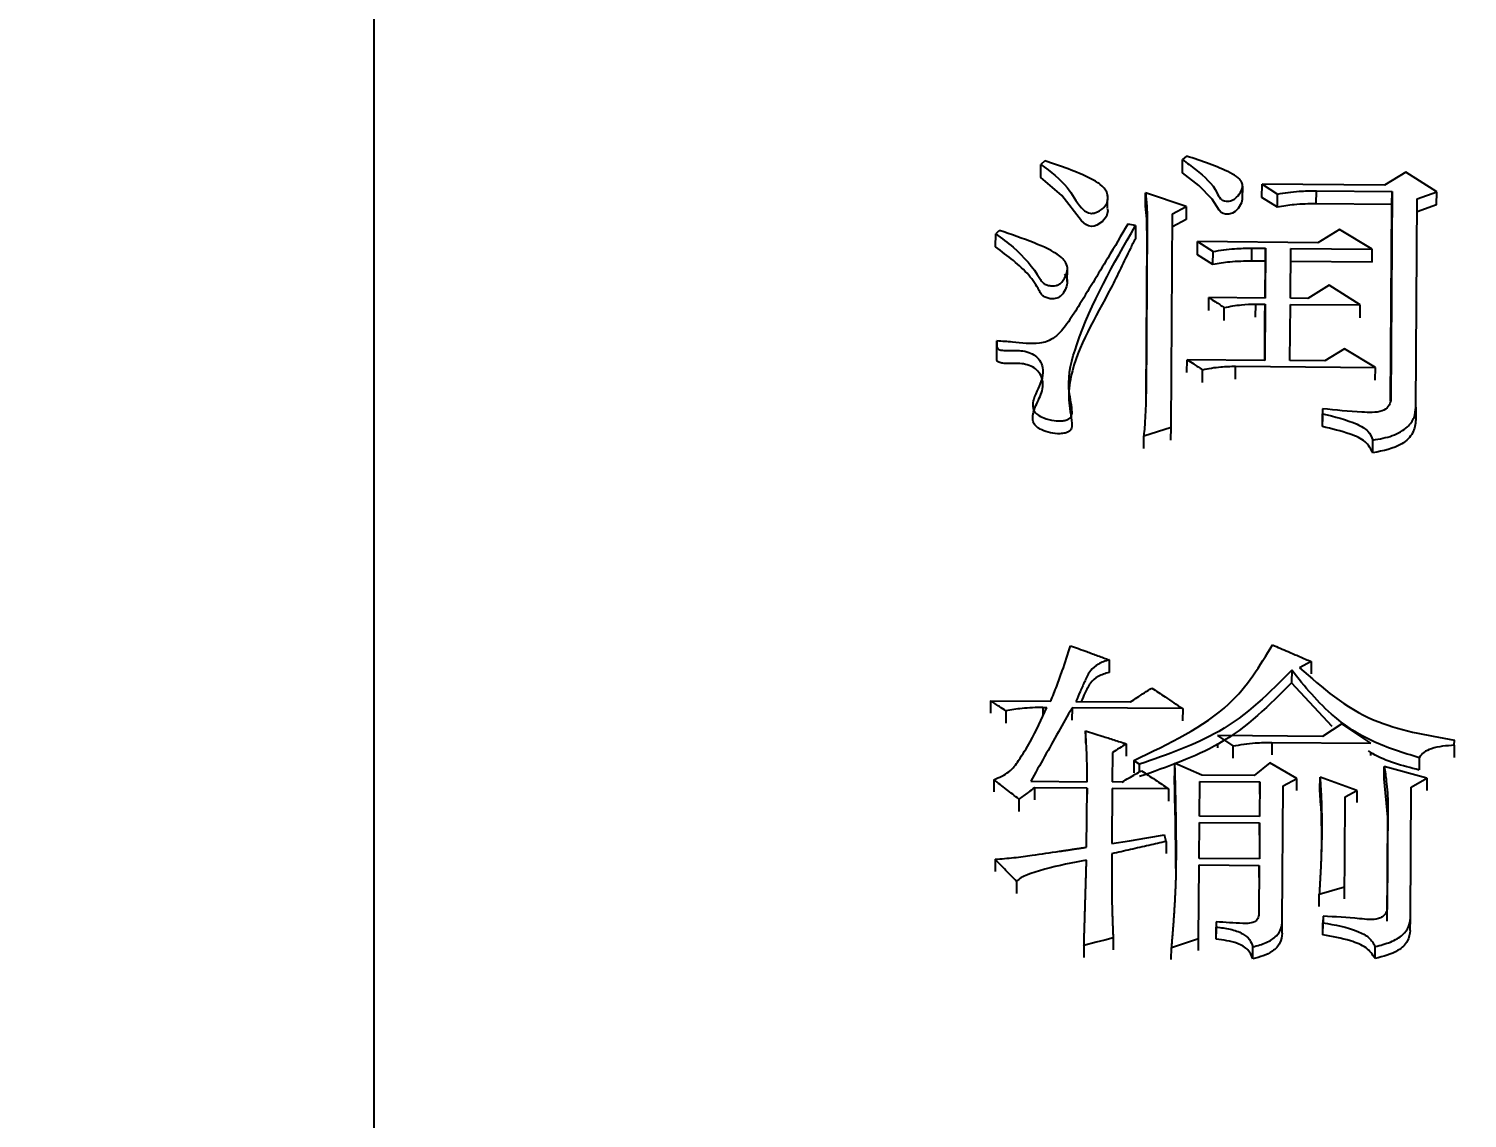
# Model space of a CAD drawing. Header units: millimetres. Extents: x 1726 to 4771, y 590 to 2743.
# Drawn here: x 2452.31 to 2460.33, y 2315.47 to 2321.54 of the extents above; entities that cross this region are included whole.
import ezdxf

# ---------------------------------------------------------------- set-up
doc = ezdxf.new("R2010")
doc.units = ezdxf.units.MM
doc.layers.add('AM_5', color=3, linetype='Continuous', lineweight=25)
doc.styles.add('SLDTEXTSTYLE1', font='txt.shx', dxfattribs={"width": 0.7, "bigfont": 'gbcbig.shx'})
doc.dimstyles.new('SLDDIMSTYLE12$0', dxfattribs={"dimtxt": 12, "dimasz": 10, "dimexe": 0, "dimexo": 0.0625, "dimgap": 0.875, "dimtad": 1, "dimdec": 1, "dimlfac": 1.8, "dimrnd": 1e-09, "dimzin": 12, "dimdsep": 46, "dimtxsty": 'SLDTEXTSTYLE1', "dimcen": 0.09, "dimdle": 8.16, "dimclrd": 3, "dimclre": 3, "dimadec": 0, "dimazin": 3, "dimtfac": 1, "dimtdec": 1, "dimtofl": 0, "dimtmove": 0, "dimatfit": 3, "dimfxl": 0, "dimfrac": 2, "dimtolj": 1, "dimlwd": 5, "dimlwe": 5, "dimarcsym": 0})

# ---------------------------------------------------------------- blocks, each defined once
blk = doc.blocks.new('*D50')
at = {"layer": 'AM_5', "color": 3, "lineweight": 5, "transparency": 16777216}
blk.add_line((2709.5179, 2483.6796), (2315.1182, 2483.6796), dxfattribs=at)
at = {"layer": 'AM_5', "color": 3, "linetype": 'Continuous', "lineweight": 5, "transparency": 16777216}
for p, q in [((2315.1182, 2473.6796), (2315.1182, 2159.8939)), ((2721.1936, 2149.8939), (2315.1182, 2149.8939))]:
    blk.add_line(p, q, dxfattribs=at)
at = {"layer": 'AM_5', "color": 3, "transparency": 16777216}
for points in [[(2313.4515, 2473.6796), (2316.7848, 2473.6796), (2315.1182, 2483.6796)], [(2313.4515, 2159.8939), (2316.7848, 2159.8939), (2315.1182, 2149.8939)]]:
    blk.add_solid(points, dxfattribs=at)
at = {"layer": 'Defpoints', "color": 0, "transparency": 16777216}
for p in [(2709.5804, 2483.6796), (2315.1182, 2149.8939), (2721.2561, 2149.8939)]:
    blk.add_point(p, dxfattribs=at)
at = {"layer": 'AM_5', "color": 0, "transparency": 16777216, "insert": (2300.5289, 2316.7867), "char_height": 12, "attachment_point": 5, "rotation": 90, "style": 'SLDTEXTSTYLE1'}
blk.add_mtext('\\A1;{\\H2.28571x;335}', dxfattribs=at)

msp = doc.modelspace()

# ---------------------------------------------------------------- linework, layer by layer
at = {"color": 7, "linetype": 'Continuous', "lineweight": 25}
for p, q in [((2454.2371, 2279.2009), (2454.2371, 2338.3168)), ((2457.9495, 2320.7093), (2457.9502, 2320.7824)), ((2457.972, 2320.8022), (2457.9502, 2320.7824)), ((2458.7394, 2320.7361), (2458.7401, 2320.8092)), ((2459.9836, 2320.7387), (2459.8641, 2320.6661)), ((2460.156, 2320.6302), (2459.9836, 2320.7387)), ((2458.3223, 2320.605), (2458.3223, 2320.6134)), ((2458.5326, 2320.5507), (2458.5333, 2320.6236)), ((2458.76, 2320.5479), (2458.5333, 2320.6236)), ((2459.0741, 2320.5871), (2459.0748, 2320.6606)), ((2459.182, 2320.5988), (2459.1827, 2320.6718)), ((2459.1827, 2320.6718), (2459.2689, 2320.6174)), ((2459.8641, 2320.6661), (2459.1827, 2320.6718)), ((2459.2682, 2320.5446), (2459.2689, 2320.6174)), ((2459.4846, 2320.5628), (2459.4853, 2320.6357)), ((2459.4853, 2320.6357), (2459.9072, 2320.6322)), ((2459.9072, 2320.6322), (2459.8993, 2319.4664)), ((2459.9065, 2320.5593), (2459.9072, 2320.6322)), ((2460.0475, 2320.5909), (2460.156, 2320.6302)), ((2460.1553, 2320.5573), (2460.156, 2320.6302)), ((2458.3216, 2320.5406), (2458.3221, 2320.5871)), ((2458.684, 2320.5082), (2458.76, 2320.5479)), ((2458.76, 2320.5479), (2458.7593, 2320.4751)), ((2459.2682, 2320.5446), (2459.182, 2320.5988)), ((2459.9065, 2320.5593), (2459.4846, 2320.5628)), ((2459.8991, 2319.4659), (2459.9065, 2320.5593)), ((2460.0397, 2319.4309), (2460.0475, 2320.5909)), ((2460.1553, 2320.5573), (2460.0468, 2320.518)), ((2458.478, 2320.4427), (2458.4348, 2320.4498)), ((2458.6759, 2319.3186), (2458.684, 2320.5082)), ((2458.7593, 2320.4751), (2458.6833, 2320.4355)), ((2457.6982, 2320.3228), (2457.6989, 2320.3954)), ((2458.478, 2320.4427), (2458.4773, 2320.37)), ((2458.5428, 2320.4354), (2458.5366, 2319.512)), ((2458.5421, 2320.3628), (2458.5428, 2320.4354)), ((2459.6137, 2320.4198), (2459.4942, 2320.3467)), ((2459.7968, 2320.3105), (2459.6137, 2320.4198)), ((2458.5363, 2319.4996), (2458.5421, 2320.3628)), ((2458.8228, 2320.2797), (2458.8235, 2320.3523)), ((2458.8235, 2320.3523), (2458.9097, 2320.2976)), ((2459.4942, 2320.3467), (2458.8235, 2320.3523)), ((2458.909, 2320.2251), (2458.9097, 2320.2976)), ((2459.1255, 2320.2436), (2459.1262, 2320.316)), ((2459.1262, 2320.316), (2459.2019, 2320.3154)), ((2459.2019, 2320.3154), (2459.2, 2320.0381)), ((2459.2012, 2320.2429), (2459.2019, 2320.3154)), ((2459.3406, 2320.037), (2459.3425, 2320.3142)), ((2459.3425, 2320.3142), (2459.7968, 2320.3105)), ((2459.7961, 2320.238), (2459.7968, 2320.3105)), ((2458.909, 2320.2251), (2458.8228, 2320.2797)), ((2459.2012, 2320.2429), (2459.1255, 2320.2436)), ((2459.1998, 2320.0381), (2459.2012, 2320.2429)), ((2459.7961, 2320.238), (2459.3418, 2320.2418)), ((2458.0977, 2320.1306), (2458.0984, 2320.2033)), ((2459.5575, 2320.1097), (2459.438, 2320.0362)), ((2459.7298, 2319.9998), (2459.5575, 2320.1097)), ((2458.8856, 2319.9687), (2458.8863, 2320.0408)), ((2459.2, 2320.0381), (2458.8863, 2320.0408)), ((2458.9718, 2319.9137), (2458.9725, 2319.9858)), ((2459.1457, 2320.0047), (2459.145, 2319.9326)), ((2459.1457, 2320.0047), (2459.1998, 2320.0042)), ((2459.1998, 2320.0042), (2459.1977, 2319.6911)), ((2459.1991, 2319.9322), (2459.1998, 2320.0042)), ((2459.3383, 2319.69), (2459.3404, 2320.0031)), ((2459.3404, 2320.0031), (2459.7298, 2319.9998)), ((2459.438, 2320.0362), (2459.3406, 2320.037)), ((2459.7291, 2319.9278), (2459.7298, 2319.9998)), ((2459.1975, 2319.6912), (2459.1991, 2319.9321)), ((2457.7047, 2319.7001), (2457.7054, 2319.7718)), ((2459.6416, 2319.7557), (2459.533, 2319.6884)), ((2459.814, 2319.6519), (2459.6416, 2319.7557)), ((2458.7643, 2319.6232), (2458.765, 2319.6947)), ((2459.1977, 2319.6911), (2458.765, 2319.6947)), ((2459.0345, 2319.5867), (2459.0352, 2319.6584)), ((2459.0352, 2319.6584), (2459.814, 2319.6519)), ((2459.533, 2319.6884), (2459.3383, 2319.69)), ((2459.8133, 2319.5803), (2459.814, 2319.6519)), ((2458.8505, 2319.5679), (2458.8511, 2319.6394)), ((2459.5203, 2319.4215), (2459.5197, 2319.3503)), ((2459.5203, 2319.4215), (2459.5202, 2319.3941)), ((2460.0397, 2319.4309), (2460.039, 2319.3597)), ((2459.5195, 2319.3228), (2459.5202, 2319.3941)), ((2458.5234, 2319.2008), (2458.5241, 2319.2718)), ((2458.5241, 2319.2718), (2458.6759, 2319.3186)), ((2458.6752, 2319.2476), (2458.6759, 2319.3186)), ((2459.7997, 2319.1763), (2459.8004, 2319.2474)), ((2458.3316, 2318.0232), (2458.331, 2317.9537)), ((2459.3481, 2317.9654), (2459.3474, 2317.8963)), ((2459.4566, 2318.0138), (2459.3915, 2317.9792)), ((2459.4566, 2318.0138), (2459.4559, 2317.9446)), ((2459.5729, 2317.6517), (2459.3474, 2317.896)), ((2457.6702, 2317.7959), (2457.6695, 2317.727)), ((2457.6702, 2317.7959), (2458.0055, 2317.7931)), ((2457.7563, 2317.7386), (2457.7557, 2317.6698)), ((2457.962, 2317.7581), (2457.9616, 2317.7125)), ((2457.962, 2317.7581), (2457.9836, 2317.7579)), ((2458.1243, 2317.7568), (2458.1236, 2317.6879)), ((2458.7408, 2317.7516), (2458.1243, 2317.7568)), ((2458.1461, 2317.7919), (2458.449, 2317.7894)), ((2458.7408, 2317.7516), (2458.7401, 2317.6828)), ((2459.6273, 2317.6664), (2459.5186, 2317.5965)), ((2459.7888, 2317.5587), (2459.6273, 2317.6664)), ((2458.1991, 2317.6287), (2458.1984, 2317.56)), ((2458.9345, 2317.6013), (2459.0206, 2317.5438)), ((2459.5186, 2317.5965), (2458.9345, 2317.6013)), ((2459.2371, 2317.5633), (2459.2365, 2317.4948)), ((2459.2371, 2317.5633), (2459.7888, 2317.5587)), ((2460.2539, 2317.5478), (2460.2541, 2317.5762)), ((2458.3497, 2317.5068), (2458.3486, 2317.3432)), ((2458.4258, 2317.5559), (2458.4251, 2317.4873)), ((2458.934, 2317.553), (2458.9338, 2317.5327)), ((2459.0206, 2317.5438), (2459.02, 2317.4753)), ((2459.7881, 2317.4902), (2459.7883, 2317.508)), ((2460.2539, 2317.5478), (2460.2532, 2317.4792)), ((2458.4684, 2317.4632), (2458.5007, 2317.4416)), ((2458.5003, 2317.3996), (2458.5007, 2317.4416)), ((2458.6954, 2317.4471), (2458.6948, 2317.3787)), ((2458.8464, 2317.3818), (2458.6954, 2317.4471)), ((2459.2255, 2317.4498), (2459.1385, 2317.3794)), ((2459.3764, 2317.3632), (2459.2255, 2317.4498)), ((2459.863, 2317.3619), (2459.8636, 2317.4303)), ((2460.1012, 2317.3643), (2459.8636, 2317.4303)), ((2460.0587, 2317.4784), (2460.058, 2317.41)), ((2457.6888, 2317.3558), (2457.6882, 2317.2875)), ((2457.8943, 2317.347), (2458.2079, 2317.3444)), ((2458.4026, 2317.3428), (2458.3486, 2317.3432)), ((2458.834, 2317.1537), (2458.8354, 2317.3463)), ((2458.8354, 2317.3463), (2459.1707, 2317.3435)), ((2459.1385, 2317.3794), (2458.8464, 2317.3818)), ((2459.1707, 2317.3435), (2459.1694, 2317.1509)), ((2459.17, 2317.2753), (2459.1707, 2317.3435)), ((2459.2951, 2316.5684), (2459.3004, 2317.3211)), ((2459.3004, 2317.3211), (2459.3764, 2317.3632)), ((2459.3757, 2317.2949), (2459.3764, 2317.3632)), ((2459.5055, 2317.3006), (2459.5062, 2317.3692)), ((2459.7112, 2317.2963), (2459.5062, 2317.3692)), ((2459.8831, 2317.1479), (2459.8629, 2317.3615)), ((2460.0143, 2317.3151), (2460.1012, 2317.3643)), ((2460.1012, 2317.3643), (2460.1005, 2317.296)), ((2457.8287, 2317.2478), (2457.828, 2317.1796)), ((2457.9156, 2317.3112), (2457.915, 2317.243)), ((2458.2077, 2317.3088), (2457.9156, 2317.3112)), ((2458.2054, 2316.9801), (2458.2077, 2317.3088)), ((2458.2077, 2317.3088), (2458.207, 2317.2406)), ((2458.3483, 2317.3076), (2458.3462, 2317.0004)), ((2458.662, 2317.305), (2458.3483, 2317.3076)), ((2458.662, 2317.305), (2458.6613, 2317.2368)), ((2459.51, 2317.2111), (2459.5055, 2317.3006)), ((2459.6461, 2317.2612), (2459.7112, 2317.2963)), ((2459.7112, 2317.2963), (2459.7106, 2317.2281)), ((2460.0092, 2316.5841), (2460.0143, 2317.3151)), ((2459.8838, 2317.2164), (2459.8797, 2316.6356)), ((2459.8831, 2317.1483), (2459.8838, 2317.2164)), ((2458.8324, 2316.9175), (2458.8338, 2317.118)), ((2458.8338, 2317.118), (2459.1691, 2317.1152)), ((2459.1694, 2317.1509), (2458.834, 2317.1537)), ((2459.1691, 2317.1152), (2459.1677, 2316.9147)), ((2459.1684, 2317.0473), (2459.1691, 2317.1152)), ((2459.8791, 2316.5679), (2459.8831, 2317.1479)), ((2458.6492, 2317.0122), (2458.6386, 2317.0481)), ((2458.6492, 2317.0122), (2458.6485, 2316.9444)), ((2457.6965, 2316.9126), (2457.6959, 2316.8449)), ((2458.8293, 2316.4712), (2458.8321, 2316.8816)), ((2458.8321, 2316.8816), (2459.1675, 2316.8789)), ((2459.1677, 2316.9147), (2458.8324, 2316.9175)), ((2459.1675, 2316.8789), (2459.1656, 2316.6128)), ((2459.1668, 2316.8112), (2459.1675, 2316.8789)), ((2457.8147, 2316.7896), (2457.814, 2316.722)), ((2459.5017, 2316.718), (2459.6426, 2316.76)), ((2459.6419, 2316.6925), (2459.6426, 2316.76)), ((2459.501, 2316.6505), (2459.5017, 2316.718)), ((2458.9264, 2316.4678), (2458.9271, 2316.5354)), ((2458.9273, 2316.5643), (2458.9266, 2316.497)), ((2458.9273, 2316.5643), (2458.9271, 2316.5354)), ((2459.2945, 2316.5012), (2459.2951, 2316.5684)), ((2459.5216, 2316.4917), (2459.5222, 2316.5593)), ((2459.5225, 2316.5954), (2459.5218, 2316.5281)), ((2459.5225, 2316.5954), (2459.5222, 2316.5593)), ((2460.0085, 2316.5168), (2460.0092, 2316.5841)), ((2458.3533, 2316.4752), (2458.3527, 2316.4081)), ((2458.6775, 2316.4219), (2458.8293, 2316.4712)), ((2458.8286, 2316.4041), (2458.8293, 2316.4712)), ((2458.1908, 2316.4332), (2458.1901, 2316.3661)), ((2458.6768, 2316.3548), (2458.6775, 2316.4219)), ((2459.1312, 2316.3579), (2459.1319, 2316.4253)), ((2459.8127, 2316.3595), (2459.8134, 2316.4269))]:
    msp.add_line(p, q, dxfattribs=at)
at = {"color": 7, "linetype": 'Continuous', "lineweight": 25, "flags": 128}
for points in [[(2458.7619, 2320.829), (2458.751, 2320.8191), (2458.7401, 2320.8092)], [(2458.32, 2320.5395), (2458.3234, 2320.5234), (2458.3165, 2320.4924), (2458.2941, 2320.464), (2458.2616, 2320.4436), (2458.247, 2320.4389), (2458.2322, 2320.4373), (2458.2159, 2320.4402), (2458.2007, 2320.4471), (2458.1765, 2320.4677), (2458.0683, 2320.6097), (2457.9495, 2320.7093), (2457.9495, 2320.7093)], [(2459.0727, 2320.5873), (2459.0691, 2320.5692), (2459.0488, 2320.5368), (2459.0329, 2320.5199), (2459.0174, 2320.5106), (2458.9979, 2320.5057), (2458.9788, 2320.5058), (2458.9653, 2320.509), (2458.9543, 2320.5153), (2458.9436, 2320.5276), (2458.9054, 2320.5882), (2458.83, 2320.6652), (2458.7394, 2320.7361), (2458.7394, 2320.7361)], [(2457.7206, 2320.4154), (2457.7151, 2320.4103), (2457.707, 2320.4028), (2457.6989, 2320.3954)], [(2457.7049, 2319.7273), (2457.7051, 2319.7539), (2457.7056, 2319.7991)], [(2458.4684, 2317.4632), (2458.4681, 2317.4327), (2458.4679, 2317.4136), (2458.4677, 2317.3948)], [(2458.3462, 2317.0004), (2458.4437, 2317.0163), (2458.5411, 2317.0322), (2458.6386, 2317.0481)], [(2458.3533, 2316.4752), (2458.3062, 2316.463), (2458.2591, 2316.4508), (2458.1908, 2316.4332)]]:
    msp.add_lwpolyline(points, dxfattribs=at)
at = {"color": 7, "linetype": 'Continuous', "lineweight": 25}
for points, knots in [([(2457.9502, 2320.7824), (2458.005, 2320.7418), (2458.102, 2320.6701), (2458.1479, 2320.5676), (2458.1954, 2320.5223), (2458.2157, 2320.5125), (2458.2337, 2320.509), (2458.2529, 2320.5121), (2458.2744, 2320.5213), (2458.2988, 2320.5382), (2458.3199, 2320.5643), (2458.3262, 2320.5966), (2458.3189, 2320.6345), (2458.2832, 2320.6732), (2458.1701, 2320.7368), (2458.0599, 2320.7732), (2457.972, 2320.8022)], [0, 0, 0, 0, 0.207529, 0.367372, 0.400836, 0.41667, 0.431354, 0.448141, 0.466694, 0.497248, 0.538464, 0.578549, 0.619959, 0.682145, 0.746849, 1, 1, 1, 1]), ([(2458.7401, 2320.8092), (2458.7645, 2320.7908), (2458.8381, 2320.7352), (2458.9193, 2320.664), (2458.9423, 2320.5982), (2458.9608, 2320.5834), (2458.9747, 2320.5787), (2458.9908, 2320.5774), (2459.0083, 2320.5796), (2459.0266, 2320.5864), (2459.0491, 2320.6057), (2459.065, 2320.6308), (2459.0773, 2320.6593), (2459.0708, 2320.6843), (2459.0487, 2320.712), (2458.9855, 2320.7474), (2458.8886, 2320.7876), (2458.8043, 2320.8152), (2458.7619, 2320.829)], [0, 0, 0, 0, 0.109185, 0.329159, 0.383764, 0.397994, 0.412315, 0.428913, 0.44575, 0.465116, 0.490353, 0.552222, 0.585254, 0.61868, 0.660425, 0.720614, 0.859403, 1, 1, 1, 1]), ([(2458.5333, 2320.6236), (2458.5365, 2320.5969), (2458.5417, 2320.5523), (2458.5425, 2320.4895), (2458.5427, 2320.4535), (2458.5428, 2320.4354)], [0, 0, 0, 0, 0.426865, 0.713404, 1, 1, 1, 1]), ([(2459.2689, 2320.6174), (2459.3087, 2320.6238), (2459.3799, 2320.6351), (2459.453, 2320.6356), (2459.4853, 2320.6357)], [0, 0, 0, 0, 0.558835, 1, 1, 1, 1]), ([(2458.5421, 2320.3628), (2458.5421, 2320.3762), (2458.5418, 2320.4143), (2458.5415, 2320.477), (2458.5356, 2320.5261), (2458.5326, 2320.5507)], [0, 0, 0, 0, 0.213578, 0.606407, 1, 1, 1, 1]), ([(2459.4846, 2320.5628), (2459.4435, 2320.5624), (2459.3703, 2320.5616), (2459.2993, 2320.5497), (2459.2682, 2320.5446)], [0, 0, 0, 0, 0.561085, 1, 1, 1, 1]), ([(2458.4348, 2320.4498), (2458.3979, 2320.3868), (2458.308, 2320.2332), (2458.1941, 2320.0479), (2458.1012, 2319.8986), (2458.0467, 2319.8308), (2457.9893, 2319.795), (2457.9081, 2319.7788), (2457.8133, 2319.7926), (2457.7346, 2319.7973), (2457.7056, 2319.7991)], [0, 0, 0, 0, 0.221772, 0.540825, 0.653503, 0.748944, 0.789647, 0.822549, 0.93445, 1, 1, 1, 1]), ([(2457.6989, 2320.3954), (2457.7322, 2320.3712), (2457.8331, 2320.2981), (2457.9119, 2320.2033), (2457.9551, 2320.1289), (2457.9724, 2320.1156), (2457.9937, 2320.1078), (2458.0155, 2320.1051), (2458.0357, 2320.1072), (2458.0534, 2320.1145), (2458.0768, 2320.1352), (2458.0934, 2320.1675), (2458.1015, 2320.2073), (2458.0881, 2320.2426), (2458.0325, 2320.296), (2457.9023, 2320.3514), (2457.7849, 2320.3928), (2457.7206, 2320.4154)], [0, 0, 0, 0, 0.118687, 0.359196, 0.382949, 0.402078, 0.421221, 0.441113, 0.455768, 0.470499, 0.490908, 0.548405, 0.590663, 0.633125, 0.674263, 0.821869, 1, 1, 1, 1]), ([(2458.4773, 2320.37), (2458.4679, 2320.3517), (2458.4211, 2320.2599), (2458.3034, 2320.0045), (2458.1302, 2319.7324), (2458.0983, 2319.4705), (2458.1224, 2319.3759), (2458.1243, 2319.3186), (2458.1164, 2319.3021), (2458.104, 2319.2922), (2458.0834, 2319.2848), (2458.0492, 2319.2813), (2458.0033, 2319.2864), (2457.959, 2319.3003), (2457.9255, 2319.3202), (2457.9069, 2319.345), (2457.9017, 2319.39), (2457.9281, 2319.4524), (2457.9626, 2319.5201), (2457.9627, 2319.5812), (2457.9446, 2319.6219), (2457.9144, 2319.6508), (2457.8764, 2319.6678), (2457.8315, 2319.6754), (2457.7923, 2319.6744), (2457.7588, 2319.6737), (2457.7373, 2319.6746), (2457.7219, 2319.6779), (2457.7126, 2319.6822), (2457.7066, 2319.6884), (2457.7047, 2319.6947), (2457.7047, 2319.6986), (2457.7047, 2319.7)], [0, 0, 0, 0, 0.033509, 0.167495, 0.460572, 0.533975, 0.607467, 0.62244, 0.629349, 0.63632, 0.644144, 0.656215, 0.676583, 0.698156, 0.712672, 0.727345, 0.74395, 0.787231, 0.835835, 0.865096, 0.888822, 0.906543, 0.924342, 0.940793, 0.960202, 0.97046, 0.980426, 0.985388, 0.989354, 0.993351, 0.997673, 1, 1, 1, 1]), ([(2457.7054, 2319.7718), (2457.7055, 2319.7686), (2457.7057, 2319.7634), (2457.7103, 2319.7565), (2457.7178, 2319.7515), (2457.7344, 2319.7464), (2457.7762, 2319.7447), (2457.8284, 2319.7488), (2457.8839, 2319.7376), (2457.92, 2319.7188), (2457.948, 2319.6893), (2457.9652, 2319.6462), (2457.9593, 2319.5705), (2457.9143, 2319.503), (2457.9032, 2319.4404), (2457.911, 2319.41), (2457.9322, 2319.3866), (2457.9712, 2319.3667), (2458.018, 2319.3551), (2458.0609, 2319.3531), (2458.0886, 2319.3573), (2458.106, 2319.3644), (2458.1169, 2319.3735), (2458.1251, 2319.3895), (2458.1232, 2319.4442), (2458.0897, 2319.5752), (2458.1876, 2319.9349), (2458.3543, 2320.2264), (2458.478, 2320.4427)], [0, 0, 0, 0, 0.005261, 0.008837, 0.012422, 0.017277, 0.029828, 0.061172, 0.078769, 0.096459, 0.112862, 0.137643, 0.170618, 0.238675, 0.261666, 0.275651, 0.289759, 0.306991, 0.331345, 0.347224, 0.357105, 0.364402, 0.370592, 0.376767, 0.392657, 0.46137, 0.600195, 1, 1, 1, 1]), ([(2458.0823, 2320.1726), (2458.0887, 2320.1611), (2458.1011, 2320.1385), (2458.0946, 2320.1011), (2458.0802, 2320.0719), (2458.0633, 2320.0508), (2458.048, 2320.0397), (2458.0312, 2320.0343), (2458.012, 2320.0331), (2457.9907, 2320.0362), (2457.9695, 2320.0445), (2457.9518, 2320.0596), (2457.9299, 2320.1022), (2457.886, 2320.169), (2457.7987, 2320.2485), (2457.7319, 2320.2979), (2457.6982, 2320.3228)], [0, 0, 0, 0, 0.068046, 0.133165, 0.204973, 0.240472, 0.267586, 0.28917, 0.310681, 0.3411, 0.371789, 0.402682, 0.446748, 0.622548, 0.809752, 1, 1, 1, 1]), ([(2458.9097, 2320.2976), (2458.9495, 2320.304), (2459.0207, 2320.3154), (2459.0939, 2320.3158), (2459.1262, 2320.316)], [0, 0, 0, 0, 0.558836, 1, 1, 1, 1]), ([(2459.1255, 2320.2436), (2459.0844, 2320.2431), (2459.0112, 2320.2423), (2458.9402, 2320.2304), (2458.909, 2320.2251)], [0, 0, 0, 0, 0.561086, 1, 1, 1, 1]), ([(2458.8863, 2320.0408), (2458.8986, 2320.0329), (2458.9191, 2320.0198), (2458.9479, 2320.0015), (2458.9643, 2319.991), (2458.9725, 2319.9858)], [0, 0, 0, 0, 0.42837, 0.714189, 1, 1, 1, 1]), ([(2458.9725, 2319.9858), (2459.0042, 2319.9917), (2459.061, 2320.0023), (2459.1198, 2320.0039), (2459.1457, 2320.0047)], [0, 0, 0, 0, 0.558879, 1, 1, 1, 1]), ([(2457.7056, 2319.7991), (2457.7055, 2319.794), (2457.7055, 2319.7849), (2457.7054, 2319.7758), (2457.7054, 2319.7718)], [0, 0, 0, 0, 0.56, 1, 1, 1, 1]), ([(2458.765, 2319.6947), (2458.7773, 2319.6868), (2458.7978, 2319.6737), (2458.8265, 2319.6552), (2458.8429, 2319.6447), (2458.8511, 2319.6394)], [0, 0, 0, 0, 0.428365, 0.714185, 1, 1, 1, 1]), ([(2458.8511, 2319.6394), (2458.8848, 2319.6458), (2458.9451, 2319.6573), (2459.0076, 2319.658), (2459.0352, 2319.6584)], [0, 0, 0, 0, 0.558545, 1, 1, 1, 1]), ([(2458.5366, 2319.512), (2458.5361, 2319.488), (2458.5352, 2319.4399), (2458.5314, 2319.3598), (2458.5267, 2319.3037), (2458.5241, 2319.2718)], [0, 0, 0, 0, 0.300385, 0.600783, 1, 1, 1, 1]), ([(2459.8993, 2319.4664), (2459.8963, 2319.4553), (2459.8903, 2319.4327), (2459.8519, 2319.4047), (2459.7956, 2319.4004), (2459.6852, 2319.4047), (2459.5933, 2319.4141), (2459.5203, 2319.4215)], [0, 0, 0, 0, 0.110883, 0.226049, 0.356903, 0.489202, 1, 1, 1, 1]), ([(2459.8004, 2319.2474), (2459.8375, 2319.2539), (2459.9104, 2319.2666), (2459.9935, 2319.3132), (2460.0345, 2319.3728), (2460.038, 2319.4116), (2460.0397, 2319.4309)], [0, 0, 0, 0, 0.292671, 0.574804, 0.788903, 1, 1, 1, 1]), ([(2459.7997, 2319.1763), (2459.7884, 2319.1983), (2459.7651, 2319.2437), (2459.6552, 2319.29), (2459.5713, 2319.3103), (2459.5195, 2319.3228)], [0, 0, 0, 0, 0.2654466, 0.5469642, 1, 1, 1, 1]), ([(2459.5202, 2319.3941), (2459.5864, 2319.3782), (2459.678, 2319.3563), (2459.7783, 2319.301), (2459.7932, 2319.265), (2459.8004, 2319.2474)], [0, 0, 0, 0, 0.572938, 0.791384, 1, 1, 1, 1]), ([(2460.039, 2319.3596), (2460.0362, 2319.335), (2460.0305, 2319.2853), (2459.9518, 2319.2063), (2459.8581, 2319.1878), (2459.7997, 2319.1763)], [0, 0, 0, 0, 0.269364, 0.5451591, 1, 1, 1, 1]), ([(2458.0055, 2317.7931), (2458.0169, 2317.8212), (2458.0396, 2317.8773), (2458.0773, 2317.9803), (2458.1011, 2318.0555), (2458.1158, 2318.1023)], [0, 0, 0, 0, 0.274107, 0.548239, 1, 1, 1, 1]), ([(2458.1158, 2318.1023), (2458.1459, 2318.0913), (2458.1969, 2318.0726), (2458.2688, 2318.0462), (2458.3107, 2318.0308), (2458.3316, 2318.0232)], [0, 0, 0, 0, 0.417909, 0.708955, 1, 1, 1, 1]), ([(2458.4684, 2317.4632), (2458.6645, 2317.5567), (2459.0087, 2317.7208), (2459.171, 2317.9908), (2459.2409, 2318.107)], [0, 0, 0, 0, 0.569597, 1, 1, 1, 1]), ([(2459.2409, 2318.107), (2459.2698, 2318.0945), (2459.3202, 2318.0728), (2459.3921, 2318.0417), (2459.4351, 2318.0231), (2459.4566, 2318.0138)], [0, 0, 0, 0, 0.402386, 0.701193, 1, 1, 1, 1]), ([(2458.3316, 2318.0232), (2458.3102, 2318.0165), (2458.2683, 2318.0035), (2458.2209, 2317.961), (2458.1971, 2317.9071), (2458.17, 2317.8499), (2458.1541, 2317.8113), (2458.1461, 2317.7919)], [0, 0, 0, 0, 0.178456, 0.349692, 0.567005, 0.783635, 1, 1, 1, 1]), ([(2459.3481, 2317.9654), (2459.2248, 2317.8412), (2459.0011, 2317.6158), (2458.6557, 2317.4956), (2458.5007, 2317.4416)], [0, 0, 0, 0, 0.551113, 1, 1, 1, 1]), ([(2460.0587, 2317.4784), (2459.9693, 2317.5056), (2459.7928, 2317.5593), (2459.5404, 2317.7258), (2459.4206, 2317.8751), (2459.3481, 2317.9654)], [0, 0, 0, 0, 0.288018, 0.569196, 1, 1, 1, 1]), ([(2459.3915, 2317.9792), (2459.518, 2317.8678), (2459.7479, 2317.6656), (2460.0971, 2317.6039), (2460.2541, 2317.5762)], [0, 0, 0, 0, 0.550671, 1, 1, 1, 1]), ([(2458.331, 2317.9537), (2458.3095, 2317.947), (2458.2676, 2317.934), (2458.2202, 2317.8916), (2458.1979, 2317.8415), (2458.182, 2317.807), (2458.175, 2317.7917)], [0, 0, 0, 0, 0.240874, 0.471894, 0.764973, 1, 1, 1, 1]), ([(2459.3474, 2317.896), (2459.2241, 2317.7719), (2459.0003, 2317.5468), (2458.655, 2317.4268), (2458.5, 2317.3729)], [0, 0, 0, 0, 0.551009, 1, 1, 1, 1]), ([(2458.449, 2317.7894), (2458.4615, 2317.7975), (2458.4877, 2317.8143), (2458.5276, 2317.8398), (2458.5549, 2317.8574), (2458.5685, 2317.8661)], [0, 0, 0, 0, 0.314652, 0.657325, 1, 1, 1, 1]), ([(2458.5685, 2317.8661), (2458.5934, 2317.8496), (2458.6345, 2317.8223), (2458.6919, 2317.7841), (2458.7245, 2317.7625), (2458.7408, 2317.7516)], [0, 0, 0, 0, 0.4326444, 0.7163223, 1, 1, 1, 1]), ([(2457.7563, 2317.7386), (2457.744, 2317.7468), (2457.7235, 2317.7604), (2457.6948, 2317.7795), (2457.6784, 2317.7904), (2457.6702, 2317.7959)], [0, 0, 0, 0, 0.428361, 0.714181, 1, 1, 1, 1]), ([(2457.6888, 2317.3558), (2457.7189, 2317.369), (2457.7785, 2317.3951), (2457.8363, 2317.4748), (2457.9089, 2317.593), (2457.9545, 2317.6936), (2457.9836, 2317.7579)], [0, 0, 0, 0, 0.161067, 0.318631, 0.564031, 1, 1, 1, 1]), ([(2457.962, 2317.7581), (2457.9229, 2317.7574), (2457.8533, 2317.7562), (2457.7859, 2317.744), (2457.7563, 2317.7386)], [0, 0, 0, 0, 0.561073, 1, 1, 1, 1]), ([(2458.1243, 2317.7568), (2458.0989, 2317.7117), (2458.0479, 2317.6211), (2457.9712, 2317.4845), (2457.9199, 2317.3929), (2457.8943, 2317.347)], [0, 0, 0, 0, 0.330678, 0.665338, 1, 1, 1, 1]), ([(2458.2079, 2317.3444), (2458.2081, 2317.3748), (2458.2084, 2317.4375), (2458.2053, 2317.5323), (2458.2011, 2317.5966), (2458.1991, 2317.6287)], [0, 0, 0, 0, 0.320269, 0.660054, 1, 1, 1, 1]), ([(2458.1991, 2317.6287), (2458.2299, 2317.6188), (2458.2831, 2317.6017), (2458.3587, 2317.5774), (2458.4034, 2317.5631), (2458.4258, 2317.5559)], [0, 0, 0, 0, 0.4083, 0.70415, 1, 1, 1, 1]), ([(2459.0206, 2317.5438), (2459.0618, 2317.5507), (2459.133, 2317.5627), (2459.2062, 2317.5631), (2459.2371, 2317.5633)], [0, 0, 0, 0, 0.576908, 1, 1, 1, 1]), ([(2458.4258, 2317.5559), (2458.4131, 2317.5477), (2458.3877, 2317.5314), (2458.3624, 2317.515), (2458.3497, 2317.5068)], [0, 0, 0, 0, 0.500001, 1, 1, 1, 1]), ([(2460.058, 2317.4096), (2459.965, 2317.4332), (2459.8623, 2317.4593), (2459.7832, 2317.5111), (2459.7756, 2317.516)], [0, 0, 0, 0, 0.904952, 1, 1, 1, 1]), ([(2460.2539, 2317.5478), (2460.2098, 2317.5447), (2460.1489, 2317.5405), (2460.0818, 2317.5101), (2460.0663, 2317.4888), (2460.0587, 2317.4784)], [0, 0, 0, 0, 0.571542, 0.789948, 1, 1, 1, 1]), ([(2458.4026, 2317.3428), (2458.4158, 2317.3504), (2458.4404, 2317.3648), (2458.4766, 2317.3858), (2458.4997, 2317.3992), (2458.5113, 2317.406)], [0, 0, 0, 0, 0.36195, 0.680974, 1, 1, 1, 1]), ([(2458.5113, 2317.406), (2458.5364, 2317.3891), (2458.5866, 2317.3555), (2458.6369, 2317.3218), (2458.662, 2317.305)], [0, 0, 0, 0, 0.5, 1, 1, 1, 1]), ([(2458.6954, 2317.4471), (2458.6956, 2317.4408), (2458.6959, 2317.4282), (2458.6964, 2317.4092), (2458.6968, 2317.3903), (2458.6973, 2317.3714), (2458.6977, 2317.3556), (2458.6981, 2317.3398), (2458.6984, 2317.3271), (2458.6986, 2317.3145), (2458.6989, 2317.305), (2458.699, 2317.2971), (2458.6993, 2317.2861), (2458.6995, 2317.275), (2458.6998, 2317.2623), (2458.7, 2317.2528), (2458.7003, 2317.2402), (2458.7005, 2317.2275), (2458.7008, 2317.2117), (2458.7011, 2317.199), (2458.7013, 2317.1864), (2458.7015, 2317.1785), (2458.7016, 2317.1705), (2458.7017, 2317.1626), (2458.7019, 2317.1547), (2458.702, 2317.1468), (2458.7021, 2317.1388), (2458.7022, 2317.1309), (2458.7023, 2317.123), (2458.7025, 2317.1151), (2458.7026, 2317.1071), (2458.7027, 2317.0992), (2458.7028, 2317.0913), (2458.7029, 2317.0833), (2458.703, 2317.0754), (2458.7031, 2317.058), (2458.7038, 2316.9913), (2458.7038, 2316.9023), (2458.7021, 2316.8131), (2458.7006, 2316.7685), (2458.6996, 2316.7429), (2458.6987, 2316.7238), (2458.6978, 2316.7047), (2458.6967, 2316.6855), (2458.6958, 2316.6696), (2458.6949, 2316.6536), (2458.6939, 2316.6377), (2458.6928, 2316.6217), (2458.6917, 2316.6058), (2458.6906, 2316.5898), (2458.6892, 2316.5706), (2458.6881, 2316.5547), (2458.6868, 2316.5387), (2458.6856, 2316.5227), (2458.6844, 2316.5067), (2458.6831, 2316.4907), (2458.6818, 2316.4748), (2458.6805, 2316.4588), (2458.6791, 2316.4411), (2458.6782, 2316.4299), (2458.6775, 2316.4219)], [0, 0, 0, 0, 0.0186029, 0.0372059, 0.0558089, 0.0744118, 0.0930148, 0.1023162, 0.1209192, 0.1302207, 0.1395221, 0.1488236, 0.1534744, 0.1720773, 0.1813788, 0.1906803, 0.1999818, 0.2185847, 0.2278862, 0.2464891, 0.2557906, 0.2650921, 0.2697428, 0.2790443, 0.2883458, 0.2929965, 0.302298, 0.3115995, 0.3162502, 0.3255517, 0.3348532, 0.3395039, 0.3488054, 0.3581069, 0.3627576, 0.3720591, 0.409265, 0.5580921, 0.6325051, 0.6697112, 0.6883142, 0.7069171, 0.7255201, 0.7441231, 0.7627261, 0.7720275, 0.7906305, 0.8092335, 0.818535, 0.8371379, 0.8557409, 0.8743438, 0.8836453, 0.9022483, 0.9208512, 0.9301527, 0.9487557, 0.9673586, 0.9766601, 1, 1, 1, 1]), ([(2459.8636, 2317.4303), (2459.8677, 2317.403), (2459.875, 2317.3539), (2459.8821, 2317.2826), (2459.8832, 2317.2385), (2459.8838, 2317.2164)], [0, 0, 0, 0, 0.38409, 0.691775, 1, 1, 1, 1]), ([(2457.8287, 2317.2478), (2457.8054, 2317.2658), (2457.7587, 2317.3018), (2457.7121, 2317.3378), (2457.6888, 2317.3558)], [0, 0, 0, 0, 0.5, 1, 1, 1, 1]), ([(2458.7028, 2316.8616), (2458.7028, 2316.8632), (2458.7028, 2316.8681), (2458.7028, 2316.8745), (2458.7028, 2316.8824), (2458.7027, 2316.8904), (2458.7027, 2316.8983), (2458.7027, 2316.9063), (2458.7025, 2316.9238), (2458.702, 2316.9905), (2458.6999, 2317.1455), (2458.6968, 2317.2872), (2458.6948, 2317.3783)], [0, 0, 0, 0, 0.0095259, 0.027913, 0.0371066, 0.0554937, 0.0738808, 0.0830743, 0.1014614, 0.1750099, 0.469205, 1, 1, 1, 1]), ([(2459.5062, 2317.3692), (2459.5075, 2317.3471), (2459.5094, 2317.3139), (2459.5113, 2317.2752), (2459.5122, 2317.2558), (2459.5131, 2317.2364), (2459.5152, 2317.1782), (2459.5162, 2317.1004), (2459.515, 2317.0114), (2459.5137, 2316.9641), (2459.5127, 2316.9363), (2459.5123, 2316.9279), (2459.5119, 2316.9168), (2459.5114, 2316.9056), (2459.511, 2316.8945), (2459.5106, 2316.8861), (2459.5102, 2316.8778), (2459.5097, 2316.8666), (2459.5091, 2316.8555), (2459.5086, 2316.8443), (2459.5082, 2316.836), (2459.5076, 2316.8248), (2459.507, 2316.8137), (2459.5063, 2316.7997), (2459.5055, 2316.7858), (2459.5046, 2316.769), (2459.5033, 2316.7464), (2459.5023, 2316.7294), (2459.5017, 2316.718)], [0, 0, 0, 0, 0.10244, 0.15366, 0.17927, 0.192075, 0.243295, 0.448194, 0.550635, 0.653077, 0.665882, 0.678687, 0.691492, 0.717102, 0.729907, 0.742712, 0.755517, 0.768321, 0.793931, 0.806736, 0.819541, 0.832346, 0.857956, 0.870761, 0.896371, 0.921981, 0.947591, 1, 1, 1, 1]), ([(2457.9156, 2317.3112), (2457.9038, 2317.3026), (2457.8834, 2317.2877), (2457.8544, 2317.2665), (2457.8372, 2317.254), (2457.8287, 2317.2478)], [0, 0, 0, 0, 0.408883, 0.704441, 1, 1, 1, 1]), ([(2459.6426, 2316.76), (2459.6435, 2316.882), (2459.6446, 2317.0495), (2459.6458, 2317.216), (2459.6461, 2317.2612)], [0, 0, 0, 0, 0.728341, 1, 1, 1, 1]), ([(2459.5103, 2317.2114), (2459.5104, 2317.2085), (2459.5111, 2317.1883), (2459.5147, 2317.0578), (2459.5131, 2316.9669), (2459.5119, 2316.9211), (2459.5109, 2316.8939), (2459.5106, 2316.8874), (2459.5105, 2316.8836)], [0, 0, 0, 0, 0.071934, 0.515062, 0.744785, 0.863074, 0.921041, 1, 1, 1, 1]), ([(2458.6492, 2317.0122), (2458.6171, 2317.0049), (2458.5505, 2316.9897), (2458.4493, 2316.9667), (2458.3803, 2316.9509), (2458.3458, 2316.9431)], [0, 0, 0, 0, 0.317295, 0.658647, 1, 1, 1, 1]), ([(2457.6965, 2316.9126), (2457.731, 2316.9154), (2457.8001, 2316.9209), (2457.9191, 2316.9372), (2458.0099, 2316.9505), (2458.0698, 2316.9595), (2458.0825, 2316.9614), (2458.0919, 2316.9628), (2458.1014, 2316.9642), (2458.1093, 2316.9654), (2458.1171, 2316.9666), (2458.1235, 2316.9676), (2458.1313, 2316.9688), (2458.1392, 2316.97), (2458.1471, 2316.9712), (2458.155, 2316.9724), (2458.1629, 2316.9736), (2458.1707, 2316.9748), (2458.1786, 2316.976), (2458.1865, 2316.9772), (2458.196, 2316.9786), (2458.2023, 2316.9796), (2458.2054, 2316.9801)], [0, 0, 0, 0, 0.201249, 0.402512, 0.701241, 0.738586, 0.757258, 0.77593, 0.794603, 0.813275, 0.822611, 0.841284, 0.85062, 0.869292, 0.887965, 0.897301, 0.915973, 0.934645, 0.943982, 0.962654, 0.981327, 1, 1, 1, 1]), ([(2458.3458, 2316.9431), (2458.3454, 2316.8926), (2458.345, 2316.8406), (2458.3451, 2316.7853), (2458.3452, 2316.7774), (2458.3452, 2316.7695), (2458.3453, 2316.7616), (2458.3453, 2316.7553), (2458.3454, 2316.7474), (2458.3454, 2316.741), (2458.3455, 2316.7331), (2458.3456, 2316.7268), (2458.3457, 2316.7189), (2458.3458, 2316.711), (2458.346, 2316.6983), (2458.3462, 2316.6873), (2458.3464, 2316.6762), (2458.3466, 2316.6683), (2458.3468, 2316.6603), (2458.347, 2316.6524), (2458.3472, 2316.6445), (2458.3475, 2316.635), (2458.3478, 2316.6255), (2458.348, 2316.6176), (2458.3483, 2316.6097), (2458.3485, 2316.6017), (2458.3488, 2316.5938), (2458.349, 2316.5875), (2458.3492, 2316.5811), (2458.3494, 2316.5748), (2458.3497, 2316.5669), (2458.35, 2316.559), (2458.3503, 2316.551), (2458.3506, 2316.5431), (2458.3513, 2316.5257), (2458.3522, 2316.5025), (2458.353, 2316.4825), (2458.3533, 2316.4752)], [0, 0, 0, 0, 0.32454, 0.334682, 0.354966, 0.37525, 0.385391, 0.405675, 0.415817, 0.436101, 0.446242, 0.466526, 0.476668, 0.496952, 0.517235, 0.557803, 0.567945, 0.588228, 0.608512, 0.618654, 0.638938, 0.659221, 0.679505, 0.699789, 0.709931, 0.730214, 0.750498, 0.76064, 0.770782, 0.791065, 0.801207, 0.821491, 0.841775, 0.851916, 0.8722, 0.953335, 1, 1, 1, 1]), ([(2457.8147, 2316.7896), (2457.795, 2316.8101), (2457.7556, 2316.8511), (2457.7162, 2316.8921), (2457.6965, 2316.9126)], [0, 0, 0, 0, 0.499998, 1, 1, 1, 1]), ([(2458.2049, 2316.9084), (2458.1268, 2316.893), (2458.0146, 2316.871), (2457.8959, 2316.8341), (2457.84, 2316.8127), (2457.823, 2316.7972), (2457.8147, 2316.7896)], [0, 0, 0, 0, 0.564923, 0.811394, 0.907312, 1, 1, 1, 1]), ([(2458.1908, 2316.4332), (2458.1909, 2316.4355), (2458.191, 2316.4389), (2458.1911, 2316.4435), (2458.1912, 2316.4481), (2458.1914, 2316.4539), (2458.1916, 2316.4608), (2458.1918, 2316.4677), (2458.192, 2316.4746), (2458.1922, 2316.4815), (2458.1924, 2316.4884), (2458.1926, 2316.4953), (2458.1928, 2316.5022), (2458.193, 2316.5091), (2458.1932, 2316.516), (2458.1935, 2316.5252), (2458.1938, 2316.5344), (2458.194, 2316.5436), (2458.1943, 2316.5505), (2458.1945, 2316.5574), (2458.1947, 2316.5642), (2458.1949, 2316.5711), (2458.1951, 2316.578), (2458.1953, 2316.5849), (2458.1955, 2316.5918), (2458.1957, 2316.5987), (2458.1959, 2316.6056), (2458.1961, 2316.6125), (2458.1964, 2316.6216), (2458.1966, 2316.6308), (2458.1969, 2316.64), (2458.1971, 2316.6469), (2458.1973, 2316.6538), (2458.1975, 2316.6606), (2458.1977, 2316.6675), (2458.1979, 2316.6744), (2458.1981, 2316.6813), (2458.1983, 2316.6882), (2458.1985, 2316.695), (2458.1987, 2316.7019), (2458.199, 2316.7111), (2458.1993, 2316.7203), (2458.1996, 2316.7294), (2458.1998, 2316.7363), (2458.2, 2316.7432), (2458.2002, 2316.75), (2458.2004, 2316.7569), (2458.2006, 2316.7638), (2458.2008, 2316.7706), (2458.201, 2316.7775), (2458.2012, 2316.7844), (2458.2014, 2316.7912), (2458.2016, 2316.7981), (2458.2019, 2316.8073), (2458.2022, 2316.8164), (2458.2024, 2316.8256), (2458.2026, 2316.8324), (2458.2029, 2316.8393), (2458.2031, 2316.8461), (2458.2033, 2316.853), (2458.2035, 2316.8599), (2458.2037, 2316.8667), (2458.2039, 2316.8736), (2458.2041, 2316.8804), (2458.2043, 2316.8873), (2458.2046, 2316.8966), (2458.2048, 2316.9036), (2458.2049, 2316.9084)], [0, 0, 0, 0, 0.014477, 0.021715, 0.028953, 0.043429, 0.057906, 0.072382, 0.086858, 0.101335, 0.115811, 0.130287, 0.144764, 0.15924, 0.173716, 0.188193, 0.217145, 0.231622, 0.246098, 0.260574, 0.275051, 0.289527, 0.304003, 0.31848, 0.332956, 0.347432, 0.361908, 0.376385, 0.390861, 0.419814, 0.43429, 0.448766, 0.463243, 0.477719, 0.492195, 0.506672, 0.521148, 0.535624, 0.550101, 0.564577, 0.579053, 0.608006, 0.622482, 0.636959, 0.651435, 0.665911, 0.680388, 0.694864, 0.70934, 0.723817, 0.738293, 0.752769, 0.767246, 0.781722, 0.810675, 0.825151, 0.839627, 0.854104, 0.86858, 0.883056, 0.897533, 0.912009, 0.926485, 0.940962, 0.955438, 0.969914, 1, 1, 1, 1]), ([(2459.1656, 2316.6128), (2459.1651, 2316.6049), (2459.164, 2316.5889), (2459.1495, 2316.5645), (2459.1129, 2316.5544), (2459.0387, 2316.5571), (2458.9766, 2316.5611), (2458.9273, 2316.5643)], [0, 0, 0, 0, 0.1112454, 0.2263228, 0.3525713, 0.4864809, 1, 1, 1, 1]), ([(2459.8798, 2316.6356), (2459.8772, 2316.6257), (2459.8731, 2316.6098), (2459.8546, 2316.5914), (2459.8082, 2316.5723), (2459.6909, 2316.5867), (2459.5894, 2316.5919), (2459.5225, 2316.5954)], [0, 0, 0, 0, 0.101343, 0.162893, 0.226662, 0.489518, 1, 1, 1, 1]), ([(2458.9271, 2316.5354), (2458.9532, 2316.5323), (2459.005, 2316.5262), (2459.0716, 2316.5034), (2459.1174, 2316.4671), (2459.1271, 2316.4391), (2459.1319, 2316.4253)], [0, 0, 0, 0, 0.2904, 0.575151, 0.790821, 1, 1, 1, 1]), ([(2459.1319, 2316.4253), (2459.1572, 2316.4318), (2459.2071, 2316.4446), (2459.2625, 2316.4811), (2459.2915, 2316.5252), (2459.2939, 2316.5541), (2459.2951, 2316.5684)], [0, 0, 0, 0, 0.291879, 0.573778, 0.788361, 1, 1, 1, 1]), ([(2459.5222, 2316.5593), (2459.5888, 2316.5475), (2459.6807, 2316.5311), (2459.7826, 2316.4794), (2459.8033, 2316.4441), (2459.8134, 2316.4269)], [0, 0, 0, 0, 0.571986, 0.790496, 1, 1, 1, 1]), ([(2459.8134, 2316.4269), (2459.8423, 2316.4341), (2459.8992, 2316.4483), (2459.9658, 2316.4863), (2460.0039, 2316.5349), (2460.0074, 2316.5678), (2460.0092, 2316.5841)], [0, 0, 0, 0, 0.291495, 0.574413, 0.789057, 1, 1, 1, 1]), ([(2459.1312, 2316.3579), (2459.1243, 2316.3754), (2459.1101, 2316.4113), (2459.0335, 2316.4543), (2458.9674, 2316.4627), (2458.9264, 2316.4678)], [0, 0, 0, 0, 0.266757, 0.545382, 1, 1, 1, 1]), ([(2459.2944, 2316.5008), (2459.2924, 2316.4825), (2459.2882, 2316.4456), (2459.2343, 2316.3869), (2459.1707, 2316.369), (2459.1312, 2316.3579)], [0, 0, 0, 0, 0.269955, 0.546271, 1, 1, 1, 1]), ([(2459.8127, 2316.3595), (2459.7982, 2316.381), (2459.7684, 2316.4252), (2459.6577, 2316.4672), (2459.5735, 2316.4823), (2459.5216, 2316.4917)], [0, 0, 0, 0, 0.266788, 0.548105, 1, 1, 1, 1]), ([(2460.0085, 2316.5165), (2460.0056, 2316.4956), (2459.9996, 2316.4534), (2459.9303, 2316.3907), (2459.8578, 2316.3714), (2459.8127, 2316.3595)], [0, 0, 0, 0, 0.268865, 0.545664, 1, 1, 1, 1])]:
    msp.add_open_spline(points, degree=3, knots=knots, dxfattribs=at)

# ---------------------------------------------------------------- dimensions: what is measured, and where the dimension line sits
at = {"layer": 'AM_5'}
dim = msp.add_linear_dim(base=(2315.1182, 2149.8939), p1=(2709.5804, 2483.6796), p2=(2721.2561, 2149.8939), angle=90, text='{\\H2.28571x;335}', dimstyle='SLDDIMSTYLE12$0', override={"dimlfac": 1}, dxfattribs=at)
dim.commit()
dim.dimension.update_dxf_attribs({"geometry": '*D50', "text_midpoint": (2300.5289, 2316.7867)})

doc.saveas('drawing.dxf')
